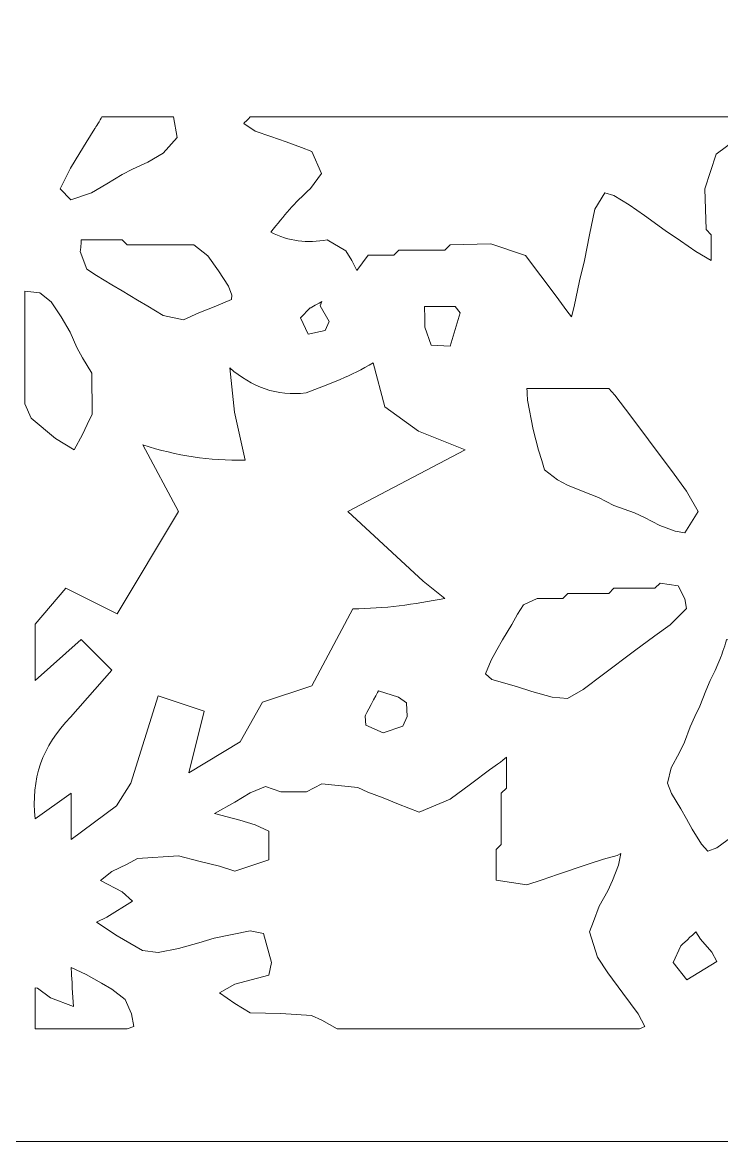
# Model space of a CAD drawing. Header units: centimetres. Extents: x -13.8 to 13.8, y -13.7 to 13.7.
# Drawn here: x 4.153 to 5.722, y 0.85 to 3.36 of the extents above; entities that cross this region are included whole.
import ezdxf

# ---------------------------------------------------------------- set-up
doc = ezdxf.new("R2010")
doc.units = ezdxf.units.CM
doc.header["$MEASUREMENT"] = 0
doc.layers.add('Layer 1', color=7, linetype='Continuous')

msp = doc.modelspace()

# ---------------------------------------------------------------- linework, layer by layer
at = {"layer": 'Layer 1', "lineweight": 0}
msp.add_lwpolyline([(0.95375, 0.85022), (13.77439, 0.85022), (13.77439, 13.67104), (0.95375, 13.67104), (0.95375, 0.85022)], close=True, dxfattribs=at)
at = {"layer": 'Layer 1', "color": 7, "lineweight": 0}
for points, knots in [([(4.33128, 3.14764), (4.33128, 3.14764), (4.49188, 3.14764), (4.49188, 3.14764), (4.49188, 3.14764), (4.49188, 3.14764), (4.50045, 3.10155), (4.50045, 3.10155), (4.50045, 3.10155), (4.50045, 3.10155), (4.46883, 3.06631), (4.46883, 3.06631), (4.46883, 3.06631), (4.46883, 3.06631), (4.43435, 3.04612), (4.43435, 3.04612), (4.43435, 3.04612), (4.43435, 3.04612), (4.39987, 3.03088), (4.39987, 3.03088), (4.39987, 3.03088), (4.39987, 3.03088), (4.37682, 3.0185), (4.37682, 3.0185), (4.37682, 3.0185), (4.37682, 3.0185), (4.34234, 2.99736), (4.34234, 2.99736), (4.34234, 2.99736), (4.34234, 2.99736), (4.30786, 2.97717), (4.30786, 2.97717), (4.30786, 2.97717), (4.30786, 2.97717), (4.26195, 2.96193), (4.26195, 2.96193), (4.26195, 2.96193), (4.26195, 2.96193), (4.23814, 2.9867), (4.23814, 2.9867), (4.23814, 2.9867), (4.23814, 2.9867), (4.26137, 3.03261), (4.26137, 3.03261), (4.26137, 3.03261), (4.26137, 3.03261), (4.28193, 3.06709), (4.28193, 3.06709), (4.28193, 3.06709), (4.28193, 3.06709), (4.29585, 3.09014), (4.29585, 3.09014), (4.29585, 3.09014), (4.29585, 3.09014), (4.31567, 3.12194), (4.31567, 3.12194), (4.31567, 3.12194), (4.31567, 3.1219), (4.32827, 3.14153), (4.33128, 3.14764)], [0, 0, 0, 0, 0.0625, 0.0625, 0.0625, 0.0625, 0.125, 0.125, 0.125, 0.125, 0.1875, 0.1875, 0.1875, 0.1875, 0.25, 0.25, 0.25, 0.25, 0.3125, 0.3125, 0.3125, 0.3125, 0.375, 0.375, 0.375, 0.375, 0.4375, 0.4375, 0.4375, 0.4375, 0.5, 0.5, 0.5, 0.5, 0.5625, 0.5625, 0.5625, 0.5625, 0.625, 0.625, 0.625, 0.625, 0.6875, 0.6875, 0.6875, 0.6875, 0.75, 0.75, 0.75, 0.75, 0.8125, 0.8125, 0.8125, 0.8125, 0.875, 0.875, 0.875, 0.875, 1, 1, 1, 1]), ([(4.66429, 3.14764), (4.66429, 3.14764), (5.81319, 3.14764), (5.81319, 3.14764), (5.81319, 3.14764), (5.81319, 3.14764), (5.79948, 3.13221), (5.79948, 3.13221), (5.79948, 3.13221), (5.79948, 3.13221), (5.75548, 3.09866), (5.75548, 3.09866), (5.75548, 3.09866), (5.75548, 3.09866), (5.70957, 3.06418), (5.70957, 3.06418), (5.70957, 3.06418), (5.70957, 3.06418), (5.68367, 2.98666), (5.68367, 2.98666), (5.68367, 2.98666), (5.68367, 2.98666), (5.68671, 2.89503), (5.68671, 2.89503), (5.68671, 2.89503), (5.68671, 2.89503), (5.69814, 2.8836), (5.69814, 2.8836), (5.69814, 2.8836), (5.69814, 2.8836), (5.69814, 2.82605), (5.69814, 2.82605), (5.69814, 2.82605), (5.69814, 2.82605), (5.66366, 2.84605), (5.66366, 2.84605), (5.66366, 2.84605), (5.66366, 2.84605), (5.62918, 2.86986), (5.62918, 2.86986), (5.62918, 2.86986), (5.62918, 2.86986), (5.5947, 2.89291), (5.5947, 2.89291), (5.5947, 2.89291), (5.5947, 2.89291), (5.54861, 2.92643), (5.54861, 2.92643), (5.54861, 2.92643), (5.54861, 2.92643), (5.51413, 2.95024), (5.51413, 2.95024), (5.51413, 2.95024), (5.51413, 2.95024), (5.47965, 2.9712), (5.47965, 2.9712), (5.47965, 2.9712), (5.47965, 2.9712), (5.45965, 2.9771), (5.45965, 2.9771), (5.45965, 2.9771), (5.45965, 2.9771), (5.43698, 2.94053), (5.43698, 2.94053), (5.43698, 2.94053), (5.43698, 2.94053), (5.42518, 2.88338), (5.42518, 2.88338), (5.42518, 2.88338), (5.42518, 2.88338), (5.41394, 2.82565), (5.41394, 2.82565), (5.41394, 2.82565), (5.41394, 2.82565), (5.40251, 2.77993), (5.40251, 2.77993), (5.40251, 2.77993), (5.40251, 2.77993), (5.39071, 2.72241), (5.39071, 2.72241), (5.39071, 2.72241), (5.39071, 2.72241), (5.38499, 2.69955), (5.38499, 2.69955), (5.38499, 2.69955), (5.38499, 2.69955), (5.37451, 2.7127), (5.37451, 2.7127), (5.37451, 2.7127), (5.37451, 2.7127), (5.35051, 2.74546), (5.35051, 2.74546), (5.35051, 2.74546), (5.35051, 2.74546), (5.31603, 2.79137), (5.31603, 2.79137), (5.31603, 2.79137), (5.31603, 2.79137), (5.28155, 2.83709), (5.28155, 2.83709), (5.28155, 2.83709), (5.28155, 2.83709), (5.20403, 2.86339), (5.20403, 2.86339), (5.20403, 2.86339), (5.20403, 2.86339), (5.1124, 2.86053), (5.1124, 2.86053), (5.1124, 2.86053), (5.1124, 2.86053), (5.10097, 2.8491), (5.10097, 2.8491), (5.10097, 2.8491), (5.10097, 2.8491), (4.99756, 2.84911), (4.99756, 2.84911), (4.99756, 2.84911), (4.99756, 2.84911), (4.98613, 2.83749), (4.98613, 2.83749), (4.98613, 2.83749), (4.98613, 2.83749), (4.92861, 2.8375), (4.92861, 2.8375), (4.92861, 2.8375), (4.92861, 2.8375), (4.90345, 2.80302), (4.90345, 2.80302), (4.90345, 2.80302), (4.90345, 2.80302), (4.89202, 2.82569), (4.89202, 2.82569), (4.89202, 2.82569), (4.89202, 2.82569), (4.87868, 2.84778), (4.87868, 2.84778), (4.87868, 2.84778), (4.87868, 2.84778), (4.83658, 2.87199), (4.83658, 2.87199), (4.83658, 2.87199), (4.792, 2.86437), (4.75064, 2.86858), (4.71027, 2.88932), (4.71027, 2.88932), (4.74115, 2.92761), (4.76189, 2.95372), (4.79904, 2.98687), (4.79904, 2.98687), (4.79904, 2.98687), (4.82418, 3.02116), (4.82418, 3.02116), (4.82418, 3.02116), (4.82418, 3.02116), (4.80209, 3.07011), (4.80209, 3.07011), (4.80209, 3.07011), (4.80209, 3.07011), (4.77904, 3.07945), (4.77904, 3.07945), (4.77904, 3.07945), (4.77904, 3.07945), (4.74456, 3.09183), (4.74456, 3.09183), (4.74456, 3.09183), (4.74456, 3.09183), (4.71008, 3.10363), (4.71008, 3.10363), (4.71008, 3.10363), (4.71008, 3.10363), (4.6756, 3.11601), (4.6756, 3.11601), (4.6756, 3.11601), (4.6756, 3.11601), (4.64988, 3.13316), (4.64988, 3.13316), (4.64988, 3.13316), (4.64981, 3.13314), (4.66106, 3.14362), (4.66429, 3.14764)], [0, 0, 0, 0, 0.0217391, 0.0217391, 0.0217391, 0.0217391, 0.0434783, 0.0434783, 0.0434783, 0.0434783, 0.0652174, 0.0652174, 0.0652174, 0.0652174, 0.0869565, 0.0869565, 0.0869565, 0.0869565, 0.1086957, 0.1086957, 0.1086957, 0.1086957, 0.1304348, 0.1304348, 0.1304348, 0.1304348, 0.1521739, 0.1521739, 0.1521739, 0.1521739, 0.173913, 0.173913, 0.173913, 0.173913, 0.1956522, 0.1956522, 0.1956522, 0.1956522, 0.2173913, 0.2173913, 0.2173913, 0.2173913, 0.2391304, 0.2391304, 0.2391304, 0.2391304, 0.2608696, 0.2608696, 0.2608696, 0.2608696, 0.2826087, 0.2826087, 0.2826087, 0.2826087, 0.3043478, 0.3043478, 0.3043478, 0.3043478, 0.326087, 0.326087, 0.326087, 0.326087, 0.3478261, 0.3478261, 0.3478261, 0.3478261, 0.3695652, 0.3695652, 0.3695652, 0.3695652, 0.3913043, 0.3913043, 0.3913043, 0.3913043, 0.4130435, 0.4130435, 0.4130435, 0.4130435, 0.4347826, 0.4347826, 0.4347826, 0.4347826, 0.4565217, 0.4565217, 0.4565217, 0.4565217, 0.4782609, 0.4782609, 0.4782609, 0.4782609, 0.5, 0.5, 0.5, 0.5, 0.5217391, 0.5217391, 0.5217391, 0.5217391, 0.5434783, 0.5434783, 0.5434783, 0.5434783, 0.5652174, 0.5652174, 0.5652174, 0.5652174, 0.5869565, 0.5869565, 0.5869565, 0.5869565, 0.6086957, 0.6086957, 0.6086957, 0.6086957, 0.6304348, 0.6304348, 0.6304348, 0.6304348, 0.6521739, 0.6521739, 0.6521739, 0.6521739, 0.673913, 0.673913, 0.673913, 0.673913, 0.6956522, 0.6956522, 0.6956522, 0.6956522, 0.7173913, 0.7173913, 0.7173913, 0.7173913, 0.7391304, 0.7391304, 0.7391304, 0.7391304, 0.7608696, 0.7608696, 0.7608696, 0.7608696, 0.7826087, 0.7826087, 0.7826087, 0.7826087, 0.8043478, 0.8043478, 0.8043478, 0.8043478, 0.826087, 0.826087, 0.826087, 0.826087, 0.8478261, 0.8478261, 0.8478261, 0.8478261, 0.8695652, 0.8695652, 0.8695652, 0.8695652, 0.8913043, 0.8913043, 0.8913043, 0.8913043, 0.9130435, 0.9130435, 0.9130435, 0.9130435, 0.9347826, 0.9347826, 0.9347826, 0.9347826, 0.9565217, 0.9565217, 0.9565217, 0.9565217, 1, 1, 1, 1]), ([(4.28501, 2.87197), (4.28501, 2.87197), (4.37703, 2.87197), (4.37703, 2.87197), (4.37703, 2.87197), (4.37703, 2.87197), (4.38846, 2.86054), (4.38846, 2.86054), (4.38846, 2.86054), (4.38846, 2.86054), (4.538, 2.86054), (4.538, 2.86054), (4.538, 2.86054), (4.538, 2.86054), (4.56943, 2.83617), (4.56943, 2.83617), (4.56943, 2.83617), (4.56943, 2.83617), (4.59324, 2.80265), (4.59324, 2.80265), (4.59324, 2.80265), (4.59324, 2.80265), (4.61533, 2.76817), (4.61533, 2.76817), (4.61533, 2.76817), (4.61533, 2.76817), (4.62276, 2.74817), (4.62276, 2.74817), (4.62276, 2.74817), (4.62276, 2.74817), (4.62181, 2.73864), (4.62181, 2.73864), (4.62181, 2.73864), (4.62181, 2.73864), (4.58352, 2.72168), (4.58352, 2.72168), (4.58352, 2.72168), (4.58352, 2.72168), (4.54904, 2.70834), (4.54904, 2.70834), (4.54904, 2.70834), (4.54904, 2.70834), (4.51456, 2.69273), (4.51456, 2.69273), (4.51456, 2.69273), (4.51456, 2.69273), (4.46884, 2.70244), (4.46884, 2.70244), (4.46884, 2.70244), (4.46884, 2.70244), (4.43436, 2.7234), (4.43436, 2.7234), (4.43436, 2.7234), (4.43436, 2.7234), (4.41129, 2.73692), (4.41129, 2.73692), (4.41129, 2.73692), (4.41129, 2.73692), (4.37681, 2.75788), (4.37681, 2.75788), (4.37681, 2.75788), (4.37681, 2.75788), (4.35395, 2.77143), (4.35395, 2.77143), (4.35395, 2.77143), (4.35395, 2.77143), (4.31947, 2.79239), (4.31947, 2.79239), (4.31947, 2.79239), (4.31947, 2.79239), (4.29756, 2.80649), (4.29756, 2.80649), (4.29756, 2.80649), (4.29756, 2.80649), (4.28309, 2.84612), (4.28309, 2.84612), (4.28309, 2.84612), (4.2831, 2.84607), (4.28501, 2.86568), (4.28501, 2.87197)], [0, 0, 0, 0, 0.047619, 0.047619, 0.047619, 0.047619, 0.0952381, 0.0952381, 0.0952381, 0.0952381, 0.1428571, 0.1428571, 0.1428571, 0.1428571, 0.1904762, 0.1904762, 0.1904762, 0.1904762, 0.2380952, 0.2380952, 0.2380952, 0.2380952, 0.2857143, 0.2857143, 0.2857143, 0.2857143, 0.3333333, 0.3333333, 0.3333333, 0.3333333, 0.3809524, 0.3809524, 0.3809524, 0.3809524, 0.4285714, 0.4285714, 0.4285714, 0.4285714, 0.4761905, 0.4761905, 0.4761905, 0.4761905, 0.5238095, 0.5238095, 0.5238095, 0.5238095, 0.5714286, 0.5714286, 0.5714286, 0.5714286, 0.6190476, 0.6190476, 0.6190476, 0.6190476, 0.6666667, 0.6666667, 0.6666667, 0.6666667, 0.7142857, 0.7142857, 0.7142857, 0.7142857, 0.7619048, 0.7619048, 0.7619048, 0.7619048, 0.8095238, 0.8095238, 0.8095238, 0.8095238, 0.8571429, 0.8571429, 0.8571429, 0.8571429, 0.9047619, 0.9047619, 0.9047619, 0.9047619, 1, 1, 1, 1]), ([(4.15891, 2.75712), (4.15891, 2.75712), (4.19243, 2.75312), (4.19243, 2.75312), (4.19243, 2.75312), (4.19243, 2.75312), (4.21796, 2.73272), (4.21796, 2.73272), (4.21796, 2.73272), (4.21796, 2.73272), (4.23987, 2.6992), (4.23987, 2.6992), (4.23987, 2.6992), (4.23987, 2.6992), (4.26024, 2.66491), (4.26024, 2.66491), (4.26024, 2.66491), (4.26024, 2.66491), (4.27548, 2.63043), (4.27548, 2.63043), (4.27548, 2.63043), (4.27548, 2.63043), (4.28786, 2.60757), (4.28786, 2.60757), (4.28786, 2.60757), (4.28786, 2.60757), (4.30882, 2.57307), (4.30882, 2.57307), (4.30882, 2.57307), (4.30882, 2.57307), (4.30996, 2.48108), (4.30996, 2.48108), (4.30996, 2.48108), (4.30996, 2.48108), (4.29853, 2.45803), (4.29853, 2.45803), (4.29853, 2.45803), (4.29853, 2.45803), (4.28786, 2.43536), (4.28786, 2.43536), (4.28786, 2.43536), (4.28786, 2.43536), (4.26958, 2.40088), (4.26958, 2.40088), (4.26958, 2.40088), (4.26958, 2.40088), (4.22746, 2.4266), (4.22746, 2.4266), (4.22746, 2.4266), (4.22746, 2.4266), (4.17298, 2.4725), (4.17298, 2.4725), (4.17298, 2.4725), (4.17298, 2.4725), (4.15891, 2.50452), (4.15891, 2.50452), (4.15891, 2.50452), (4.15891, 2.50452), (4.15891, 2.75712), (4.15891, 2.75712)], [0, 0, 0, 0, 0.0625, 0.0625, 0.0625, 0.0625, 0.125, 0.125, 0.125, 0.125, 0.1875, 0.1875, 0.1875, 0.1875, 0.25, 0.25, 0.25, 0.25, 0.3125, 0.3125, 0.3125, 0.3125, 0.375, 0.375, 0.375, 0.375, 0.4375, 0.4375, 0.4375, 0.4375, 0.5, 0.5, 0.5, 0.5, 0.5625, 0.5625, 0.5625, 0.5625, 0.625, 0.625, 0.625, 0.625, 0.6875, 0.6875, 0.6875, 0.6875, 0.75, 0.75, 0.75, 0.75, 0.8125, 0.8125, 0.8125, 0.8125, 0.875, 0.875, 0.875, 0.875, 1, 1, 1, 1]), ([(4.82507, 2.73405), (4.82507, 2.73405), (4.82107, 2.72413), (4.82107, 2.72413), (4.82107, 2.72413), (4.82107, 2.72413), (4.84126, 2.68889), (4.84126, 2.68889), (4.84126, 2.68889), (4.84126, 2.68889), (4.83232, 2.66849), (4.83232, 2.66849), (4.83232, 2.66849), (4.83232, 2.66849), (4.79441, 2.66029), (4.79441, 2.66029), (4.79441, 2.66029), (4.79441, 2.66029), (4.77726, 2.69744), (4.77726, 2.69744), (4.77726, 2.69744), (4.77726, 2.69744), (4.79898, 2.71953), (4.79898, 2.71953), (4.79898, 2.71953), (4.79899, 2.71957), (4.81936, 2.72986), (4.82507, 2.73405)], [0, 0, 0, 0, 0.125, 0.125, 0.125, 0.125, 0.25, 0.25, 0.25, 0.25, 0.375, 0.375, 0.375, 0.375, 0.5, 0.5, 0.5, 0.5, 0.625, 0.625, 0.625, 0.625, 0.75, 0.75, 0.75, 0.75, 1, 1, 1, 1]), ([(5.055, 2.7228), (5.055, 2.7228), (5.12395, 2.7228), (5.12395, 2.7228), (5.12395, 2.7228), (5.12395, 2.7228), (5.13498, 2.70833), (5.13498, 2.70833), (5.13498, 2.70833), (5.13498, 2.70833), (5.11231, 2.63345), (5.11231, 2.63345), (5.11231, 2.63345), (5.11231, 2.63345), (5.07021, 2.63612), (5.07021, 2.63612), (5.07021, 2.63612), (5.07021, 2.63612), (5.05574, 2.6765), (5.05574, 2.6765), (5.05574, 2.6765), (5.05576, 2.67652), (5.05576, 2.7169), (5.055, 2.7228)], [0, 0, 0, 0, 0.1428571, 0.1428571, 0.1428571, 0.1428571, 0.2857143, 0.2857143, 0.2857143, 0.2857143, 0.4285714, 0.4285714, 0.4285714, 0.4285714, 0.5714286, 0.5714286, 0.5714286, 0.5714286, 0.7142857, 0.7142857, 0.7142857, 0.7142857, 1, 1, 1, 1]), ([(4.93996, 2.59633), (4.93996, 2.59633), (4.96605, 2.49767), (4.96605, 2.49767), (4.96605, 2.49767), (4.96605, 2.49767), (5.0413, 2.4428), (5.0413, 2.4428), (5.0413, 2.4428), (5.0413, 2.4428), (5.14663, 2.40129), (5.14663, 2.40129), (5.14663, 2.40129), (5.14663, 2.40129), (4.88279, 2.26336), (4.88279, 2.26336), (4.88279, 2.26336), (4.88279, 2.26336), (5.05175, 2.10715), (5.05175, 2.10715), (5.05175, 2.10715), (5.05175, 2.10715), (5.10091, 2.06791), (5.10091, 2.06791), (5.10091, 2.06791), (5.03061, 2.05534), (4.96565, 2.04486), (4.89422, 2.04486), (4.89422, 2.04486), (4.89422, 2.04486), (4.80201, 1.87246), (4.80201, 1.87246), (4.80201, 1.87246), (4.80201, 1.87246), (4.69133, 1.83531), (4.69133, 1.83531), (4.69133, 1.83531), (4.69133, 1.83531), (4.6414, 1.74633), (4.6414, 1.74633), (4.6414, 1.74633), (4.6414, 1.74633), (4.52633, 1.67738), (4.52633, 1.67738), (4.52633, 1.67738), (4.52633, 1.67738), (4.56081, 1.81528), (4.56081, 1.81528), (4.56081, 1.81528), (4.56081, 1.81528), (4.45736, 1.84976), (4.45736, 1.84976), (4.45736, 1.84976), (4.45736, 1.84976), (4.3964, 1.65354), (4.3964, 1.65354), (4.3964, 1.65354), (4.3964, 1.65354), (4.36441, 1.60324), (4.36441, 1.60324), (4.36441, 1.60324), (4.36441, 1.60324), (4.26231, 1.52781), (4.26231, 1.52781), (4.26231, 1.52781), (4.26231, 1.52781), (4.26231, 1.63126), (4.26231, 1.63126), (4.26231, 1.63126), (4.26231, 1.63126), (4.18172, 1.57392), (4.18172, 1.57392), (4.18172, 1.57392), (4.1718, 1.66324), (4.19791, 1.73756), (4.26096, 1.80194), (4.26096, 1.80194), (4.26096, 1.80194), (4.35393, 1.9069), (4.35393, 1.9069), (4.35393, 1.9069), (4.35393, 1.9069), (4.28498, 1.97585), (4.28498, 1.97585), (4.28498, 1.97585), (4.28498, 1.97585), (4.18174, 1.88422), (4.18174, 1.88422), (4.18174, 1.88422), (4.18174, 1.88422), (4.18174, 2.01035), (4.18174, 2.01035), (4.18174, 2.01035), (4.18174, 2.01035), (4.25069, 2.09092), (4.25069, 2.09092), (4.25069, 2.09092), (4.25069, 2.09092), (4.36576, 2.0334), (4.36576, 2.0334), (4.36576, 2.0334), (4.36576, 2.0334), (4.5035, 2.26332), (4.5035, 2.26332), (4.5035, 2.26332), (4.5035, 2.26332), (4.42293, 2.41249), (4.42293, 2.41249), (4.42293, 2.41249), (4.50066, 2.38772), (4.57115, 2.37667), (4.65285, 2.3782), (4.65285, 2.3782), (4.65285, 2.3782), (4.62922, 2.48583), (4.62922, 2.48583), (4.62922, 2.48583), (4.62922, 2.48583), (4.61835, 2.58489), (4.61835, 2.58489), (4.61835, 2.58489), (4.66711, 2.5424), (4.72408, 2.52089), (4.7894, 2.52906), (4.7894, 2.52906), (4.8424, 2.5487), (4.8908, 2.56717), (4.93996, 2.59633)], [0, 0, 0, 0, 0.030303, 0.030303, 0.030303, 0.030303, 0.0606061, 0.0606061, 0.0606061, 0.0606061, 0.0909091, 0.0909091, 0.0909091, 0.0909091, 0.1212121, 0.1212121, 0.1212121, 0.1212121, 0.1515152, 0.1515152, 0.1515152, 0.1515152, 0.1818182, 0.1818182, 0.1818182, 0.1818182, 0.2121212, 0.2121212, 0.2121212, 0.2121212, 0.2424242, 0.2424242, 0.2424242, 0.2424242, 0.2727273, 0.2727273, 0.2727273, 0.2727273, 0.3030303, 0.3030303, 0.3030303, 0.3030303, 0.3333333, 0.3333333, 0.3333333, 0.3333333, 0.3636364, 0.3636364, 0.3636364, 0.3636364, 0.3939394, 0.3939394, 0.3939394, 0.3939394, 0.4242424, 0.4242424, 0.4242424, 0.4242424, 0.4545455, 0.4545455, 0.4545455, 0.4545455, 0.4848485, 0.4848485, 0.4848485, 0.4848485, 0.5151515, 0.5151515, 0.5151515, 0.5151515, 0.5454545, 0.5454545, 0.5454545, 0.5454545, 0.5757576, 0.5757576, 0.5757576, 0.5757576, 0.6060606, 0.6060606, 0.6060606, 0.6060606, 0.6363636, 0.6363636, 0.6363636, 0.6363636, 0.6666667, 0.6666667, 0.6666667, 0.6666667, 0.6969697, 0.6969697, 0.6969697, 0.6969697, 0.7272727, 0.7272727, 0.7272727, 0.7272727, 0.7575758, 0.7575758, 0.7575758, 0.7575758, 0.7878788, 0.7878788, 0.7878788, 0.7878788, 0.8181818, 0.8181818, 0.8181818, 0.8181818, 0.8484848, 0.8484848, 0.8484848, 0.8484848, 0.8787879, 0.8787879, 0.8787879, 0.8787879, 0.9090909, 0.9090909, 0.9090909, 0.9090909, 0.9393939, 0.9393939, 0.9393939, 0.9393939, 1, 1, 1, 1]), ([(5.28455, 2.53899), (5.28455, 2.53899), (5.46859, 2.53899), (5.46859, 2.53899), (5.46859, 2.53899), (5.46859, 2.53899), (5.48174, 2.52412), (5.48174, 2.52412), (5.48174, 2.52412), (5.48174, 2.52412), (5.50595, 2.4925), (5.50595, 2.4925), (5.50595, 2.4925), (5.50595, 2.4925), (5.54043, 2.44659), (5.54043, 2.44659), (5.54043, 2.44659), (5.54043, 2.44659), (5.57472, 2.40087), (5.57472, 2.40087), (5.57472, 2.40087), (5.57472, 2.40087), (5.6092, 2.35457), (5.6092, 2.35457), (5.6092, 2.35457), (5.6092, 2.35457), (5.64272, 2.30885), (5.64272, 2.30885), (5.64272, 2.30885), (5.64272, 2.30885), (5.66862, 2.26294), (5.66862, 2.26294), (5.66862, 2.26294), (5.66862, 2.26294), (5.63888, 2.2151), (5.63888, 2.2151), (5.63888, 2.2151), (5.63888, 2.2151), (5.61755, 2.21872), (5.61755, 2.21872), (5.61755, 2.21872), (5.61755, 2.21872), (5.58307, 2.23131), (5.58307, 2.23131), (5.58307, 2.23131), (5.58307, 2.23131), (5.54859, 2.24941), (5.54859, 2.24941), (5.54859, 2.24941), (5.54859, 2.24941), (5.52592, 2.26028), (5.52592, 2.26028), (5.52592, 2.26028), (5.52592, 2.26028), (5.47962, 2.27647), (5.47962, 2.27647), (5.47962, 2.27647), (5.47962, 2.27647), (5.44514, 2.29457), (5.44514, 2.29457), (5.44514, 2.29457), (5.44514, 2.29457), (5.41066, 2.30809), (5.41066, 2.30809), (5.41066, 2.30809), (5.41066, 2.30809), (5.37618, 2.32219), (5.37618, 2.32219), (5.37618, 2.32219), (5.37618, 2.32219), (5.35351, 2.33362), (5.35351, 2.33362), (5.35351, 2.33362), (5.35351, 2.33362), (5.32456, 2.35667), (5.32456, 2.35667), (5.32456, 2.35667), (5.32456, 2.35667), (5.31808, 2.37763), (5.31808, 2.37763), (5.31808, 2.37763), (5.31808, 2.37763), (5.31046, 2.40086), (5.31046, 2.40086), (5.31046, 2.40086), (5.31046, 2.40086), (5.29903, 2.44658), (5.29903, 2.44658), (5.29903, 2.44658), (5.29903, 2.44658), (5.28628, 2.51288), (5.28628, 2.51288), (5.28628, 2.51288), (5.28627, 2.51288), (5.28532, 2.53288), (5.28455, 2.53899)], [0, 0, 0, 0, 0.04, 0.04, 0.04, 0.04, 0.08, 0.08, 0.08, 0.08, 0.12, 0.12, 0.12, 0.12, 0.16, 0.16, 0.16, 0.16, 0.2, 0.2, 0.2, 0.2, 0.24, 0.24, 0.24, 0.24, 0.28, 0.28, 0.28, 0.28, 0.32, 0.32, 0.32, 0.32, 0.36, 0.36, 0.36, 0.36, 0.4, 0.4, 0.4, 0.4, 0.44, 0.44, 0.44, 0.44, 0.48, 0.48, 0.48, 0.48, 0.52, 0.52, 0.52, 0.52, 0.56, 0.56, 0.56, 0.56, 0.6, 0.6, 0.6, 0.6, 0.64, 0.64, 0.64, 0.64, 0.68, 0.68, 0.68, 0.68, 0.72, 0.72, 0.72, 0.72, 0.76, 0.76, 0.76, 0.76, 0.8, 0.8, 0.8, 0.8, 0.84, 0.84, 0.84, 0.84, 0.88, 0.88, 0.88, 0.88, 0.92, 0.92, 0.92, 0.92, 1, 1, 1, 1]), ([(5.58345, 2.10235), (5.58345, 2.10235), (5.62441, 2.09645), (5.62441, 2.09645), (5.62441, 2.09645), (5.62441, 2.09645), (5.63888, 2.06748), (5.63888, 2.06748), (5.63888, 2.06748), (5.63888, 2.06748), (5.64269, 2.04539), (5.64269, 2.04539), (5.64269, 2.04539), (5.64269, 2.04539), (5.60612, 2.00919), (5.60612, 2.00919), (5.60612, 2.00919), (5.60612, 2.00919), (5.57165, 1.98443), (5.57165, 1.98443), (5.57165, 1.98443), (5.57165, 1.98443), (5.52593, 1.95072), (5.52593, 1.95072), (5.52593, 1.95072), (5.52593, 1.95072), (5.45695, 1.89833), (5.45695, 1.89833), (5.45695, 1.89833), (5.45695, 1.89833), (5.41068, 1.86386), (5.41068, 1.86386), (5.41068, 1.86386), (5.41068, 1.86386), (5.3762, 1.84348), (5.3762, 1.84348), (5.3762, 1.84348), (5.3762, 1.84348), (5.3417, 1.84653), (5.3417, 1.84653), (5.3417, 1.84653), (5.3417, 1.84653), (5.29598, 1.85909), (5.29598, 1.85909), (5.29598, 1.85909), (5.29598, 1.85909), (5.2615, 1.87034), (5.2615, 1.87034), (5.2615, 1.87034), (5.2615, 1.87034), (5.20607, 1.88653), (5.20607, 1.88653), (5.20607, 1.88653), (5.20607, 1.88653), (5.19157, 1.89928), (5.19157, 1.89928), (5.19157, 1.89928), (5.19157, 1.89928), (5.20494, 1.92976), (5.20494, 1.92976), (5.20494, 1.92976), (5.20494, 1.92976), (5.21732, 1.95281), (5.21732, 1.95281), (5.21732, 1.95281), (5.21732, 1.95281), (5.23007, 1.97548), (5.23007, 1.97548), (5.23007, 1.97548), (5.23007, 1.97548), (5.25121, 2.00996), (5.25121, 2.00996), (5.25121, 2.00996), (5.25121, 2.00996), (5.26359, 2.03303), (5.26359, 2.03303), (5.26359, 2.03303), (5.26359, 2.03303), (5.27693, 2.0534), (5.27693, 2.0534), (5.27693, 2.0534), (5.27693, 2.0534), (5.30762, 2.06788), (5.30762, 2.06788), (5.30762, 2.06788), (5.30762, 2.06788), (5.36514, 2.06788), (5.36514, 2.06788), (5.36514, 2.06788), (5.36514, 2.06788), (5.37657, 2.07931), (5.37657, 2.07931), (5.37657, 2.07931), (5.37657, 2.07931), (5.46859, 2.07931), (5.46859, 2.07931), (5.46859, 2.07931), (5.46859, 2.07931), (5.48, 2.09092), (5.48, 2.09092), (5.48, 2.09092), (5.48, 2.09092), (5.57202, 2.09092), (5.57202, 2.09092), (5.57202, 2.09092), (5.57202, 2.09092), (5.58345, 2.10235), (5.58345, 2.10235)], [0, 0, 0, 0, 0.0357143, 0.0357143, 0.0357143, 0.0357143, 0.0714286, 0.0714286, 0.0714286, 0.0714286, 0.1071429, 0.1071429, 0.1071429, 0.1071429, 0.1428571, 0.1428571, 0.1428571, 0.1428571, 0.1785714, 0.1785714, 0.1785714, 0.1785714, 0.2142857, 0.2142857, 0.2142857, 0.2142857, 0.25, 0.25, 0.25, 0.25, 0.2857143, 0.2857143, 0.2857143, 0.2857143, 0.3214286, 0.3214286, 0.3214286, 0.3214286, 0.3571429, 0.3571429, 0.3571429, 0.3571429, 0.3928571, 0.3928571, 0.3928571, 0.3928571, 0.4285714, 0.4285714, 0.4285714, 0.4285714, 0.4642857, 0.4642857, 0.4642857, 0.4642857, 0.5, 0.5, 0.5, 0.5, 0.5357143, 0.5357143, 0.5357143, 0.5357143, 0.5714286, 0.5714286, 0.5714286, 0.5714286, 0.6071429, 0.6071429, 0.6071429, 0.6071429, 0.6428571, 0.6428571, 0.6428571, 0.6428571, 0.6785714, 0.6785714, 0.6785714, 0.6785714, 0.7142857, 0.7142857, 0.7142857, 0.7142857, 0.75, 0.75, 0.75, 0.75, 0.7857143, 0.7857143, 0.7857143, 0.7857143, 0.8214286, 0.8214286, 0.8214286, 0.8214286, 0.8571429, 0.8571429, 0.8571429, 0.8571429, 0.8928571, 0.8928571, 0.8928571, 0.8928571, 0.9285714, 0.9285714, 0.9285714, 0.9285714, 1, 1, 1, 1]), ([(5.73262, 1.97588), (5.73262, 1.97588), (5.75548, 1.96998), (5.75548, 1.96998), (5.75548, 1.96998), (5.75548, 1.96998), (5.7671, 1.96617), (5.7671, 1.96617), (5.7671, 1.96617), (5.7671, 1.96617), (5.79568, 1.95855), (5.79568, 1.95855), (5.79568, 1.95855), (5.79568, 1.95855), (5.80158, 1.88425), (5.80158, 1.88425), (5.80158, 1.88425), (5.80158, 1.88425), (5.8132, 1.87245), (5.8132, 1.87245), (5.8132, 1.87245), (5.8132, 1.87245), (5.8132, 1.78082), (5.8132, 1.78082), (5.8132, 1.78082), (5.8132, 1.78082), (5.82463, 1.76902), (5.82463, 1.76902), (5.82463, 1.76902), (5.82463, 1.76902), (5.83302, 1.66538), (5.83302, 1.66538), (5.83302, 1.66538), (5.83302, 1.66538), (5.83016, 1.61947), (5.83016, 1.61947), (5.83016, 1.61947), (5.80653, 1.59127), (5.78386, 1.56536), (5.75549, 1.54213), (5.75549, 1.54213), (5.75549, 1.54213), (5.71054, 1.50861), (5.71054, 1.50861), (5.71054, 1.50861), (5.71054, 1.50861), (5.69054, 1.50155), (5.69054, 1.50155), (5.69054, 1.50155), (5.69054, 1.50155), (5.67607, 1.51716), (5.67607, 1.51716), (5.67607, 1.51716), (5.67607, 1.51716), (5.65511, 1.5505), (5.65511, 1.5505), (5.65511, 1.5505), (5.65511, 1.5505), (5.64273, 1.57373), (5.64273, 1.57373), (5.64273, 1.57373), (5.64273, 1.57373), (5.63035, 1.5964), (5.63035, 1.5964), (5.63035, 1.5964), (5.63035, 1.5964), (5.60921, 1.63088), (5.60921, 1.63088), (5.60921, 1.63088), (5.60921, 1.63088), (5.60027, 1.65393), (5.60027, 1.65393), (5.60027, 1.65393), (5.60027, 1.65393), (5.60826, 1.68841), (5.60826, 1.68841), (5.60826, 1.68841), (5.60826, 1.68841), (5.62712, 1.72289), (5.62712, 1.72289), (5.62712, 1.72289), (5.62712, 1.72289), (5.63799, 1.74594), (5.63799, 1.74594), (5.63799, 1.74594), (5.63799, 1.74594), (5.65133, 1.78042), (5.65133, 1.78042), (5.65133, 1.78042), (5.65133, 1.78042), (5.66162, 1.80328), (5.66162, 1.80328), (5.66162, 1.80328), (5.66162, 1.80328), (5.67247, 1.82633), (5.67247, 1.82633), (5.67247, 1.82633), (5.67247, 1.82633), (5.68581, 1.86083), (5.68581, 1.86083), (5.68581, 1.86083), (5.68581, 1.86083), (5.6961, 1.88388), (5.6961, 1.88388), (5.6961, 1.88388), (5.6961, 1.88388), (5.70676, 1.90653), (5.70676, 1.90653), (5.70676, 1.90653), (5.70676, 1.90653), (5.72123, 1.94045), (5.72123, 1.94045), (5.72123, 1.94045), (5.72119, 1.94043), (5.73167, 1.969), (5.73262, 1.97588)], [0, 0, 0, 0, 0.0333333, 0.0333333, 0.0333333, 0.0333333, 0.0666667, 0.0666667, 0.0666667, 0.0666667, 0.1, 0.1, 0.1, 0.1, 0.1333333, 0.1333333, 0.1333333, 0.1333333, 0.1666667, 0.1666667, 0.1666667, 0.1666667, 0.2, 0.2, 0.2, 0.2, 0.2333333, 0.2333333, 0.2333333, 0.2333333, 0.2666667, 0.2666667, 0.2666667, 0.2666667, 0.3, 0.3, 0.3, 0.3, 0.3333333, 0.3333333, 0.3333333, 0.3333333, 0.3666667, 0.3666667, 0.3666667, 0.3666667, 0.4, 0.4, 0.4, 0.4, 0.4333333, 0.4333333, 0.4333333, 0.4333333, 0.4666667, 0.4666667, 0.4666667, 0.4666667, 0.5, 0.5, 0.5, 0.5, 0.5333333, 0.5333333, 0.5333333, 0.5333333, 0.5666667, 0.5666667, 0.5666667, 0.5666667, 0.6, 0.6, 0.6, 0.6, 0.6333333, 0.6333333, 0.6333333, 0.6333333, 0.6666667, 0.6666667, 0.6666667, 0.6666667, 0.7, 0.7, 0.7, 0.7, 0.7333333, 0.7333333, 0.7333333, 0.7333333, 0.7666667, 0.7666667, 0.7666667, 0.7666667, 0.8, 0.8, 0.8, 0.8, 0.8333333, 0.8333333, 0.8333333, 0.8333333, 0.8666667, 0.8666667, 0.8666667, 0.8666667, 0.9, 0.9, 0.9, 0.9, 0.9333333, 0.9333333, 0.9333333, 0.9333333, 1, 1, 1, 1]), ([(4.95157, 1.861), (4.95157, 1.861), (4.99652, 1.84653), (4.99652, 1.84653), (4.99652, 1.84653), (4.99652, 1.84653), (5.0148, 1.83394), (5.0148, 1.83394), (5.0148, 1.83394), (5.0148, 1.83394), (5.01649, 1.80327), (5.01649, 1.80327), (5.01649, 1.80327), (5.01649, 1.80327), (5.00678, 1.78155), (5.00678, 1.78155), (5.00678, 1.78155), (5.00678, 1.78155), (4.96259, 1.76708), (4.96259, 1.76708), (4.96259, 1.76708), (4.96259, 1.76708), (4.92372, 1.78423), (4.92372, 1.78423), (4.92372, 1.78423), (4.92372, 1.78423), (4.92163, 1.80423), (4.92163, 1.80423), (4.92163, 1.80423), (4.92165, 1.80422), (4.9485, 1.85528), (4.95157, 1.861)], [0, 0, 0, 0, 0.1111111, 0.1111111, 0.1111111, 0.1111111, 0.2222222, 0.2222222, 0.2222222, 0.2222222, 0.3333333, 0.3333333, 0.3333333, 0.3333333, 0.4444444, 0.4444444, 0.4444444, 0.4444444, 0.5555556, 0.5555556, 0.5555556, 0.5555556, 0.6666667, 0.6666667, 0.6666667, 0.6666667, 0.7777778, 0.7777778, 0.7777778, 0.7777778, 1, 1, 1, 1]), ([(5.23883, 1.71183), (5.23883, 1.71183), (5.23883, 1.64288), (5.23883, 1.64288), (5.23883, 1.64288), (5.23883, 1.64288), (5.2274, 1.63126), (5.2274, 1.63126), (5.2274, 1.63126), (5.2274, 1.63126), (5.2274, 1.51638), (5.2274, 1.51638), (5.2274, 1.51638), (5.2274, 1.51638), (5.21557, 1.50516), (5.21557, 1.50516), (5.21557, 1.50516), (5.21557, 1.50516), (5.21557, 1.43621), (5.21557, 1.43621), (5.21557, 1.43621), (5.21557, 1.43621), (5.28452, 1.4261), (5.28452, 1.4261), (5.28452, 1.4261), (5.28452, 1.4261), (5.319, 1.43753), (5.319, 1.43753), (5.319, 1.43753), (5.319, 1.43753), (5.35348, 1.44915), (5.35348, 1.44915), (5.35348, 1.44915), (5.35348, 1.44915), (5.42243, 1.47201), (5.42243, 1.47201), (5.42243, 1.47201), (5.42243, 1.47201), (5.45691, 1.48363), (5.45691, 1.48363), (5.45691, 1.48363), (5.45691, 1.48363), (5.4872, 1.49202), (5.4872, 1.49202), (5.4872, 1.49202), (5.4872, 1.49202), (5.49519, 1.4962), (5.49519, 1.4962), (5.49519, 1.4962), (5.49519, 1.4962), (5.49024, 1.4703), (5.49024, 1.4703), (5.49024, 1.4703), (5.49024, 1.4703), (5.4769, 1.43582), (5.4769, 1.43582), (5.4769, 1.43582), (5.4769, 1.43582), (5.46642, 1.41277), (5.46642, 1.41277), (5.46642, 1.41277), (5.46642, 1.41277), (5.44718, 1.37829), (5.44718, 1.37829), (5.44718, 1.37829), (5.44718, 1.37829), (5.43384, 1.34381), (5.43384, 1.34381), (5.43384, 1.34381), (5.43384, 1.34381), (5.42508, 1.32076), (5.42508, 1.32076), (5.42508, 1.32076), (5.42508, 1.32076), (5.44336, 1.26342), (5.44336, 1.26342), (5.44336, 1.26342), (5.44336, 1.26342), (5.46641, 1.22894), (5.46641, 1.22894), (5.46641, 1.22894), (5.46641, 1.22894), (5.49996, 1.18285), (5.49996, 1.18285), (5.49996, 1.18285), (5.49996, 1.18285), (5.53444, 1.13694), (5.53444, 1.13694), (5.53444, 1.13694), (5.53444, 1.13694), (5.54949, 1.10836), (5.54949, 1.10836), (5.54949, 1.10836), (5.54949, 1.10836), (5.53748, 1.10286), (5.53748, 1.10286), (5.53748, 1.10286), (5.53748, 1.10286), (4.8595, 1.10289), (4.8595, 1.10289), (4.8595, 1.10289), (4.8595, 1.10289), (4.82481, 1.12289), (4.82481, 1.12289), (4.82481, 1.12289), (4.82481, 1.12289), (4.80195, 1.13318), (4.80195, 1.13318), (4.80195, 1.13318), (4.80195, 1.13318), (4.733, 1.13739), (4.733, 1.13739), (4.733, 1.13739), (4.733, 1.13739), (4.66423, 1.13908), (4.66423, 1.13908), (4.66423, 1.13908), (4.66423, 1.13908), (4.62975, 1.16022), (4.62975, 1.16022), (4.62975, 1.16022), (4.62975, 1.16022), (4.59527, 1.18385), (4.59527, 1.18385), (4.59527, 1.18385), (4.59527, 1.18385), (4.62975, 1.20327), (4.62975, 1.20327), (4.62975, 1.20327), (4.62975, 1.20327), (4.70614, 1.22327), (4.70614, 1.22327), (4.70614, 1.22327), (4.70614, 1.22327), (4.71204, 1.25185), (4.71204, 1.25185), (4.71204, 1.25185), (4.71204, 1.25185), (4.69376, 1.31699), (4.69376, 1.31699), (4.69376, 1.31699), (4.69376, 1.31699), (4.66423, 1.32271), (4.66423, 1.32271), (4.66423, 1.32271), (4.66423, 1.32271), (4.58345, 1.30652), (4.58345, 1.30652), (4.58345, 1.30652), (4.58345, 1.30652), (4.54897, 1.29586), (4.54897, 1.29586), (4.54897, 1.29586), (4.54897, 1.29586), (4.50325, 1.28348), (4.50325, 1.28348), (4.50325, 1.28348), (4.50325, 1.28348), (4.45734, 1.27414), (4.45734, 1.27414), (4.45734, 1.27414), (4.45734, 1.27414), (4.42286, 1.27909), (4.42286, 1.27909), (4.42286, 1.27909), (4.42286, 1.27909), (4.36534, 1.31148), (4.36534, 1.31148), (4.36534, 1.31148), (4.36534, 1.31148), (4.31943, 1.34215), (4.31943, 1.34215), (4.31943, 1.34215), (4.31943, 1.34215), (4.34229, 1.35358), (4.34229, 1.35358), (4.34229, 1.35358), (4.34229, 1.35358), (4.39981, 1.38901), (4.39981, 1.38901), (4.39981, 1.38901), (4.39981, 1.38901), (4.37676, 1.40997), (4.37676, 1.40997), (4.37676, 1.40997), (4.37676, 1.40997), (4.32818, 1.43587), (4.32818, 1.43587), (4.32818, 1.43587), (4.32818, 1.43587), (4.3539, 1.45587), (4.3539, 1.45587), (4.3539, 1.45587), (4.3539, 1.45587), (4.38838, 1.47206), (4.38838, 1.47206), (4.38838, 1.47206), (4.38838, 1.47206), (4.41124, 1.48481), (4.41124, 1.48481), (4.41124, 1.48481), (4.41124, 1.48481), (4.50326, 1.49129), (4.50326, 1.49129), (4.50326, 1.49129), (4.50326, 1.49129), (4.54898, 1.47891), (4.54898, 1.47891), (4.54898, 1.47891), (4.54898, 1.47891), (4.59528, 1.46748), (4.59528, 1.46748), (4.59528, 1.46748), (4.59528, 1.46748), (4.62976, 1.45682), (4.62976, 1.45682), (4.62976, 1.45682), (4.62976, 1.45682), (4.70615, 1.48177), (4.70615, 1.48177), (4.70615, 1.48177), (4.70615, 1.48177), (4.70615, 1.54617), (4.70615, 1.54617), (4.70615, 1.54617), (4.70615, 1.54617), (4.67548, 1.56027), (4.67548, 1.56027), (4.67548, 1.56027), (4.67548, 1.56027), (4.641, 1.57093), (4.641, 1.57093), (4.641, 1.57093), (4.641, 1.57093), (4.58385, 1.58617), (4.58385, 1.58617), (4.58385, 1.58617), (4.58385, 1.58617), (4.62976, 1.61094), (4.62976, 1.61094), (4.62976, 1.61094), (4.62976, 1.61094), (4.66424, 1.6319), (4.66424, 1.6319), (4.66424, 1.6319), (4.66424, 1.6319), (4.69853, 1.64637), (4.69853, 1.64637), (4.69853, 1.64637), (4.69853, 1.64637), (4.73301, 1.63475), (4.73301, 1.63475), (4.73301, 1.63475), (4.73301, 1.63475), (4.79036, 1.63473), (4.79036, 1.63473), (4.79036, 1.63473), (4.79036, 1.63473), (4.82484, 1.65227), (4.82484, 1.65227), (4.82484, 1.65227), (4.82484, 1.65227), (4.90543, 1.64428), (4.90543, 1.64428), (4.90543, 1.64428), (4.90543, 1.64428), (4.92808, 1.63399), (4.92808, 1.63399), (4.92808, 1.63399), (4.92808, 1.63399), (4.96256, 1.62065), (4.96256, 1.62065), (4.96256, 1.62065), (4.96256, 1.62065), (4.99704, 1.60713), (4.99704, 1.60713), (4.99704, 1.60713), (4.99704, 1.60713), (5.04334, 1.58922), (5.04334, 1.58922), (5.04334, 1.58922), (5.04334, 1.58922), (5.11229, 1.6178), (5.11229, 1.6178), (5.11229, 1.6178), (5.11229, 1.6178), (5.15801, 1.65132), (5.15801, 1.65132), (5.15801, 1.65132), (5.15801, 1.65132), (5.20392, 1.6858), (5.20392, 1.6858), (5.20392, 1.6858), (5.20398, 1.68574), (5.23293, 1.70669), (5.23883, 1.71183)], [0, 0, 0, 0, 0.0133333, 0.0133333, 0.0133333, 0.0133333, 0.0266667, 0.0266667, 0.0266667, 0.0266667, 0.04, 0.04, 0.04, 0.04, 0.0533333, 0.0533333, 0.0533333, 0.0533333, 0.0666667, 0.0666667, 0.0666667, 0.0666667, 0.08, 0.08, 0.08, 0.08, 0.0933333, 0.0933333, 0.0933333, 0.0933333, 0.1066667, 0.1066667, 0.1066667, 0.1066667, 0.12, 0.12, 0.12, 0.12, 0.1333333, 0.1333333, 0.1333333, 0.1333333, 0.1466667, 0.1466667, 0.1466667, 0.1466667, 0.16, 0.16, 0.16, 0.16, 0.1733333, 0.1733333, 0.1733333, 0.1733333, 0.1866667, 0.1866667, 0.1866667, 0.1866667, 0.2, 0.2, 0.2, 0.2, 0.2133333, 0.2133333, 0.2133333, 0.2133333, 0.2266667, 0.2266667, 0.2266667, 0.2266667, 0.24, 0.24, 0.24, 0.24, 0.2533333, 0.2533333, 0.2533333, 0.2533333, 0.2666667, 0.2666667, 0.2666667, 0.2666667, 0.28, 0.28, 0.28, 0.28, 0.2933333, 0.2933333, 0.2933333, 0.2933333, 0.3066667, 0.3066667, 0.3066667, 0.3066667, 0.32, 0.32, 0.32, 0.32, 0.3333333, 0.3333333, 0.3333333, 0.3333333, 0.3466667, 0.3466667, 0.3466667, 0.3466667, 0.36, 0.36, 0.36, 0.36, 0.3733333, 0.3733333, 0.3733333, 0.3733333, 0.3866667, 0.3866667, 0.3866667, 0.3866667, 0.4, 0.4, 0.4, 0.4, 0.4133333, 0.4133333, 0.4133333, 0.4133333, 0.4266667, 0.4266667, 0.4266667, 0.4266667, 0.44, 0.44, 0.44, 0.44, 0.4533333, 0.4533333, 0.4533333, 0.4533333, 0.4666667, 0.4666667, 0.4666667, 0.4666667, 0.48, 0.48, 0.48, 0.48, 0.4933333, 0.4933333, 0.4933333, 0.4933333, 0.5066667, 0.5066667, 0.5066667, 0.5066667, 0.52, 0.52, 0.52, 0.52, 0.5333333, 0.5333333, 0.5333333, 0.5333333, 0.5466667, 0.5466667, 0.5466667, 0.5466667, 0.56, 0.56, 0.56, 0.56, 0.5733333, 0.5733333, 0.5733333, 0.5733333, 0.5866667, 0.5866667, 0.5866667, 0.5866667, 0.6, 0.6, 0.6, 0.6, 0.6133333, 0.6133333, 0.6133333, 0.6133333, 0.6266667, 0.6266667, 0.6266667, 0.6266667, 0.64, 0.64, 0.64, 0.64, 0.6533333, 0.6533333, 0.6533333, 0.6533333, 0.6666667, 0.6666667, 0.6666667, 0.6666667, 0.68, 0.68, 0.68, 0.68, 0.6933333, 0.6933333, 0.6933333, 0.6933333, 0.7066667, 0.7066667, 0.7066667, 0.7066667, 0.72, 0.72, 0.72, 0.72, 0.7333333, 0.7333333, 0.7333333, 0.7333333, 0.7466667, 0.7466667, 0.7466667, 0.7466667, 0.76, 0.76, 0.76, 0.76, 0.7733333, 0.7733333, 0.7733333, 0.7733333, 0.7866667, 0.7866667, 0.7866667, 0.7866667, 0.8, 0.8, 0.8, 0.8, 0.8133333, 0.8133333, 0.8133333, 0.8133333, 0.8266667, 0.8266667, 0.8266667, 0.8266667, 0.84, 0.84, 0.84, 0.84, 0.8533333, 0.8533333, 0.8533333, 0.8533333, 0.8666667, 0.8666667, 0.8666667, 0.8666667, 0.88, 0.88, 0.88, 0.88, 0.8933333, 0.8933333, 0.8933333, 0.8933333, 0.9066667, 0.9066667, 0.9066667, 0.9066667, 0.92, 0.92, 0.92, 0.92, 0.9333333, 0.9333333, 0.9333333, 0.9333333, 0.9466667, 0.9466667, 0.9466667, 0.9466667, 0.96, 0.96, 0.96, 0.96, 0.9733333, 0.9733333, 0.9733333, 0.9733333, 1, 1, 1, 1]), ([(5.66364, 1.32093), (5.66364, 1.32093), (5.6743, 1.30378), (5.6743, 1.30378), (5.6743, 1.30378), (5.6743, 1.30378), (5.69925, 1.27483), (5.69925, 1.27483), (5.69925, 1.27483), (5.69925, 1.27483), (5.71049, 1.25387), (5.71049, 1.25387), (5.71049, 1.25387), (5.71049, 1.25387), (5.64363, 1.21273), (5.64363, 1.21273), (5.64363, 1.21273), (5.64363, 1.21273), (5.61296, 1.25178), (5.61296, 1.25178), (5.61296, 1.25178), (5.61296, 1.25178), (5.63029, 1.2893), (5.63029, 1.2893), (5.63029, 1.2893), (5.63031, 1.28931), (5.65793, 1.31485), (5.66364, 1.32093)], [0, 0, 0, 0, 0.125, 0.125, 0.125, 0.125, 0.25, 0.25, 0.25, 0.25, 0.375, 0.375, 0.375, 0.375, 0.5, 0.5, 0.5, 0.5, 0.625, 0.625, 0.625, 0.625, 0.75, 0.75, 0.75, 0.75, 1, 1, 1, 1]), ([(4.26233, 1.24071), (4.26233, 1.24071), (4.29643, 1.2251), (4.29643, 1.2251), (4.29643, 1.2251), (4.29643, 1.2251), (4.33091, 1.20528), (4.33091, 1.20528), (4.33091, 1.20528), (4.33091, 1.20528), (4.35396, 1.19176), (4.35396, 1.19176), (4.35396, 1.19176), (4.35396, 1.19176), (4.38367, 1.16871), (4.38367, 1.16871), (4.38367, 1.16871), (4.38367, 1.16871), (4.39814, 1.13688), (4.39814, 1.13688), (4.39814, 1.13688), (4.39814, 1.13688), (4.4029, 1.1083), (4.4029, 1.1083), (4.4029, 1.1083), (4.4029, 1.1083), (4.38843, 1.1028), (4.38843, 1.1028), (4.38843, 1.1028), (4.38843, 1.1028), (4.18174, 1.10281), (4.18174, 1.10281), (4.18174, 1.10281), (4.18174, 1.10281), (4.18174, 1.19483), (4.18174, 1.19483), (4.18174, 1.19483), (4.18174, 1.19483), (4.18727, 1.19443), (4.18727, 1.19443), (4.18727, 1.19443), (4.18727, 1.19443), (4.21622, 1.17252), (4.21622, 1.17252), (4.21622, 1.17252), (4.21622, 1.17252), (4.26784, 1.1531), (4.26784, 1.1531), (4.26784, 1.1531), (4.26784, 1.1531), (4.26498, 1.19443), (4.26498, 1.19443), (4.26498, 1.19443), (4.265, 1.19443), (4.26328, 1.23388), (4.26233, 1.24071)], [0, 0, 0, 0, 0.0666667, 0.0666667, 0.0666667, 0.0666667, 0.1333333, 0.1333333, 0.1333333, 0.1333333, 0.2, 0.2, 0.2, 0.2, 0.2666667, 0.2666667, 0.2666667, 0.2666667, 0.3333333, 0.3333333, 0.3333333, 0.3333333, 0.4, 0.4, 0.4, 0.4, 0.4666667, 0.4666667, 0.4666667, 0.4666667, 0.5333333, 0.5333333, 0.5333333, 0.5333333, 0.6, 0.6, 0.6, 0.6, 0.6666667, 0.6666667, 0.6666667, 0.6666667, 0.7333333, 0.7333333, 0.7333333, 0.7333333, 0.8, 0.8, 0.8, 0.8, 0.8666667, 0.8666667, 0.8666667, 0.8666667, 1, 1, 1, 1])]:
    msp.add_open_spline(points, degree=3, knots=knots, dxfattribs=at)

doc.saveas('drawing.dxf')
